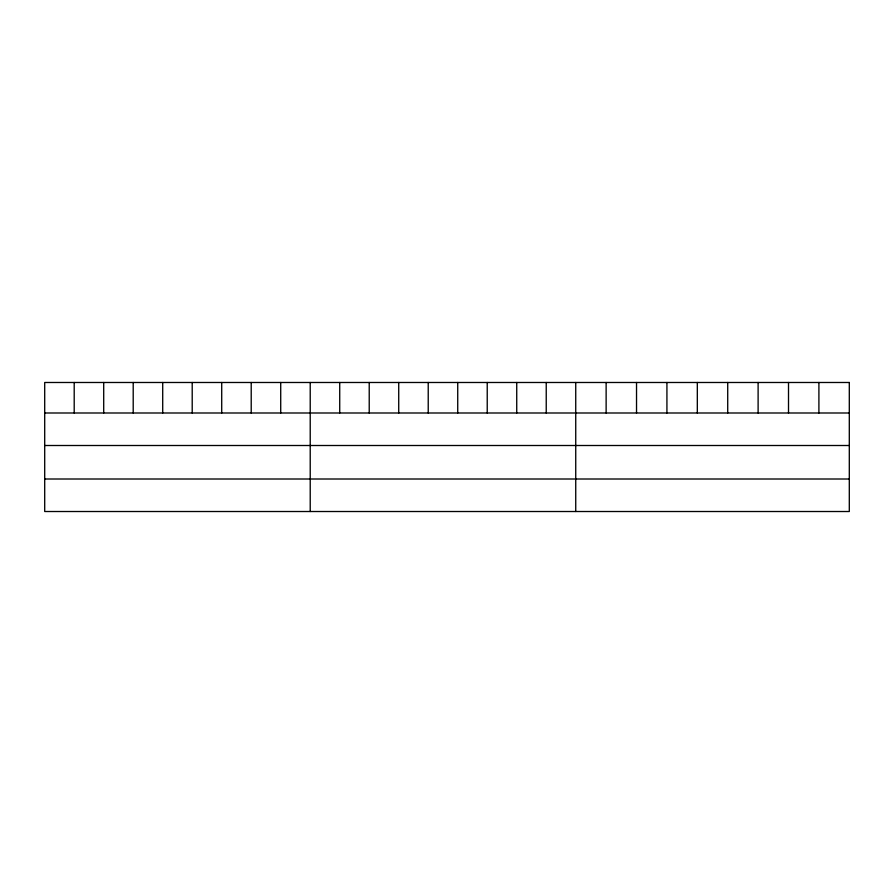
<?xml version="1.0" encoding="UTF-8"?>
<svg xmlns="http://www.w3.org/2000/svg" width="894" height="894" viewBox="0 0 894 894"><rect width="100%" height="100%" fill="white"/><g stroke="black" fill="none" stroke-linecap="round" stroke-linejoin="round"><path stroke-width="1.34" d="M44.7 412.994L849.3 412.994M44.7 445.503L849.3 445.503M44.7 479.005L849.3 479.005M818.904 382.487L818.904 412.994M788.508 382.487L788.508 412.994M758.112 382.487L758.112 412.994M727.716 382.487L727.716 412.994M697.32 382.487L697.32 412.994M666.924 382.487L666.924 412.994M636.528 382.487L636.528 412.994M606.132 382.487L606.132 412.994M575.736 382.487L575.736 511.513M546.234 382.487L546.234 412.994M516.732 382.487L516.732 412.994M487.23 382.487L487.23 412.994M457.728 382.487L457.728 412.994M428.226 382.487L428.226 412.994M398.724 382.487L398.724 412.994M369.222 382.487L369.222 412.994M339.72 382.487L339.72 412.994M310.218 382.487L310.218 511.513M280.716 382.487L280.716 412.994M251.214 382.487L251.214 412.994M221.712 382.487L221.712 412.994M192.21 382.487L192.21 412.994M162.708 382.487L162.708 412.994M133.206 382.487L133.206 412.994M103.704 382.487L103.704 412.994M74.202 382.487L74.202 412.994M849.3 382.487L44.7 382.487L44.7 511.513L849.3 511.513L849.3 382.487"/></g></svg>
